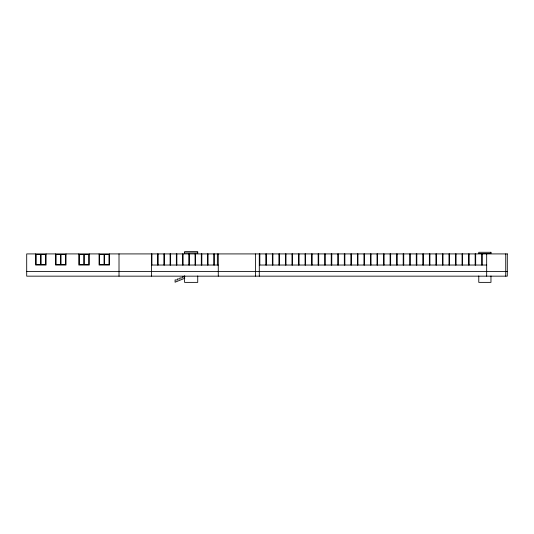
<?xml version="1.0" encoding="UTF-8"?>
<svg xmlns="http://www.w3.org/2000/svg" width="534" height="534" viewBox="0 0 534 534"><rect width="100%" height="100%" fill="white"/><g stroke="black" fill="none" stroke-linecap="round" stroke-linejoin="round"><path stroke-width="0.8" d="M184.817 278.247L175.079 282.212L175.079 279.923L177.495 279.923L177.495 278.942L179.905 278.942L179.905 277.96L182.321 277.96L182.321 276.979L184.731 276.979L184.731 275.998M184.57 252.936L197.734 252.936M151.402 265.038L218.273 265.038M259.29 265.038L486.674 265.038M26.7 271.579L507.3 271.579M505.731 253.917L505.731 276.158M490.966 275.951L490.966 282.373L478.784 282.373L478.784 275.951M486.674 253.917L486.674 276.158M482.229 253.917L482.229 265.038M481.708 253.917L481.708 265.038M475.687 253.917L475.687 265.038M475.167 253.917L475.167 265.038M469.146 253.917L469.146 265.038M468.625 253.917L468.625 265.038M462.604 253.917L462.604 265.038M462.084 253.917L462.084 265.038M456.063 253.917L456.063 265.038M455.542 253.917L455.542 265.038M449.521 253.917L449.521 265.038M449.001 253.917L449.001 265.038M442.98 253.917L442.98 265.038M442.459 253.917L442.459 265.038M436.438 253.917L436.438 265.038M435.918 253.917L435.918 265.038M429.897 253.917L429.897 265.038M429.369 253.917L429.369 265.038M423.355 253.917L423.355 265.038M422.828 253.917L422.828 265.038M416.814 253.917L416.814 265.038M416.286 253.917L416.286 265.038M410.272 253.917L410.272 265.038M409.745 253.917L409.745 265.038M403.731 253.917L403.731 265.038M403.203 253.917L403.203 265.038M397.189 253.917L397.189 265.038M396.662 253.917L396.662 265.038M390.648 253.917L390.648 265.038M390.12 253.917L390.12 265.038M384.106 253.917L384.106 265.038M383.579 253.917L383.579 265.038M377.565 253.917L377.565 265.038M377.037 253.917L377.037 265.038M371.023 253.917L371.023 265.038M370.496 253.917L370.496 265.038M364.482 253.917L364.482 265.038M363.954 253.917L363.954 265.038M357.94 253.917L357.94 265.038M357.413 253.917L357.413 265.038M351.399 253.917L351.399 265.038M350.871 253.917L350.871 265.038M344.857 253.917L344.857 265.038M344.33 253.917L344.33 265.038M338.316 253.917L338.316 265.038M337.788 253.917L337.788 265.038M331.774 253.917L331.774 265.038M331.247 253.917L331.247 265.038M325.233 253.917L325.233 265.038M324.705 253.917L324.705 265.038M318.691 253.917L318.691 265.038M318.164 253.917L318.164 265.038M312.15 253.917L312.15 265.038M311.622 253.917L311.622 265.038M305.608 253.917L305.608 265.038M305.081 253.917L305.081 265.038M299.067 253.917L299.067 265.038M298.539 253.917L298.539 265.038M292.525 253.917L292.525 265.038M291.998 253.917L291.998 265.038M285.984 253.917L285.984 265.038M285.456 253.917L285.456 265.038M279.442 253.917L279.442 265.038M278.915 253.917L278.915 265.038M272.901 253.917L272.901 265.038M272.373 253.917L272.373 265.038M266.359 253.917L266.359 265.038M265.832 253.917L265.832 265.038M259.818 253.917L259.818 265.038M259.29 253.917L259.29 276.158M255.539 253.917L255.539 276.158M218.273 253.917L218.273 276.158M217.358 253.917L217.358 265.038M214.294 253.917L214.294 265.038M213.794 253.917L213.794 265.038M208.053 253.917L208.053 265.038M207.552 253.917L207.552 265.038M201.812 253.917L201.812 265.038M201.318 253.917L201.318 265.038M197.734 253.59L197.734 251.627L184.57 251.627L184.57 253.59M197.734 275.951L197.734 282.373L184.57 282.373L184.57 275.951M195.577 253.917L195.577 265.038M195.077 253.917L195.077 265.038M189.336 253.917L189.336 265.038M188.836 253.917L188.836 265.038M183.095 253.917L183.095 265.038M182.601 253.917L182.601 265.038M176.861 253.917L176.861 265.038M176.36 253.917L176.36 265.038M170.62 253.917L170.62 265.038M170.119 253.917L170.119 265.038M164.379 253.917L164.379 265.038M163.885 253.917L163.885 265.038M158.144 253.917L158.144 265.038M157.643 253.917L157.643 265.038M151.903 253.917L151.903 265.038M151.402 253.917L151.402 276.158M119.015 253.917L119.015 276.158M109.51 253.917L109.51 265.038L99.077 265.038L99.077 253.917M89.251 253.917L89.251 265.038L78.818 265.038L78.818 253.917M66.009 253.917L66.009 265.038L55.576 265.038L55.576 253.917M46.078 253.917L46.078 265.038L35.645 265.038L35.645 253.917M490.966 252.282L478.784 252.282L478.784 253.59L490.966 253.59L490.966 252.282M507.3 253.917L26.7 253.917L26.7 276.158L507.3 276.158L507.3 253.917M40.631 254.438L36.165 254.438L36.165 264.517L40.631 264.517L40.631 254.438M45.55 254.438L41.091 254.438L41.091 264.517L45.55 264.517L45.55 254.438M60.562 254.438L56.097 254.438L56.097 264.517L60.562 264.517L60.562 254.438M65.488 254.438L61.023 254.438L61.023 264.517L65.488 264.517L65.488 254.438M83.805 254.438L79.339 254.438L79.339 264.517L83.805 264.517L83.805 254.438M88.731 254.438L84.265 254.438L84.265 264.517L88.731 264.517L88.731 254.438M104.063 254.438L99.604 254.438L99.604 264.517L104.063 264.517L104.063 254.438M108.989 254.438L104.524 254.438L104.524 264.517L108.989 264.517L108.989 254.438"/></g></svg>
